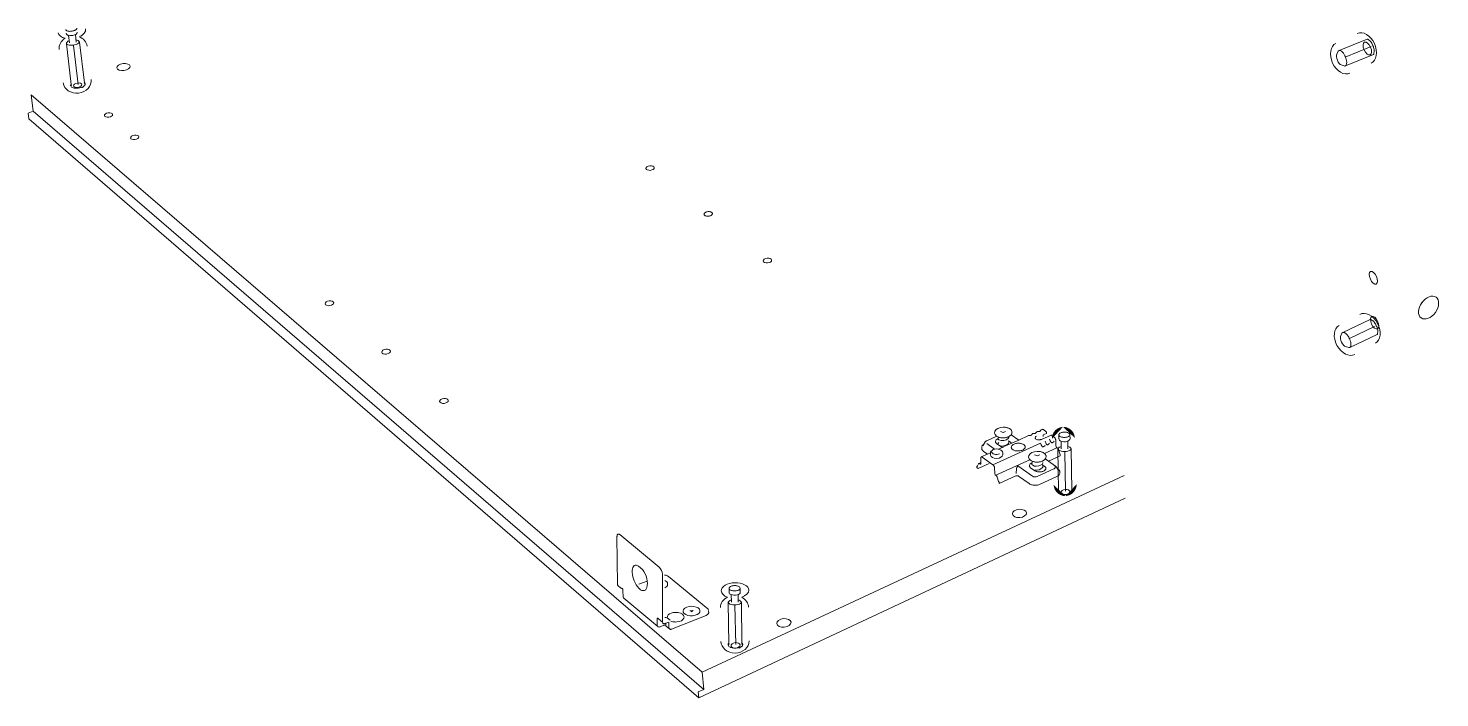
# Model space of a CAD drawing. Header units: metres. Extents: x -0.7 to 8.1, y 0 to 13.3.
# Drawn here: x 0.7556 to 0.8353, y 0.826 to 0.8638 of the extents above; entities that cross this region are included whole.
import ezdxf

# ---------------------------------------------------------------- set-up
doc = ezdxf.new("R2010")
doc.units = ezdxf.units.M
doc.header["$MEASUREMENT"] = 0
for name, color, linetype, lineweight in [('PDF7_Geometry_Num_Penna__1', 255, 'Continuous', 18), ('PDF7_Geometry_Num_Penna__7', 7, 'Continuous', 18), ('PDF7_Solid Fills_Num_Penna__1', 255, 'Continuous', 18)]:
    doc.layers.add(name, color=color, linetype=linetype, lineweight=lineweight)

msp = doc.modelspace()

# ---------------------------------------------------------------- hatches: boundary and pattern name
at = {"layer": 'PDF7_Geometry_Num_Penna__1', "linetype": 'Continuous', "lineweight": 18}
for points in [[(0.8140012490459682, 0.8412700461146677, 0.413997252017642), (0.8133768323793019, 0.8405951822257788)], [(0.8146754073793013, 0.8406449238924455, 0.4138031848703247), (0.8140012490459679, 0.8412700461146686)], [(0.8134770212681903, 0.83799626833689, 0.4142013949391886), (0.8141515323793014, 0.8373714988924458)], [(0.8141515323793014, 0.8373714988924454, 0.4142061012415692), (0.8147755962681905, 0.8380460100035565)]]:
    msp.add_hatch(color=255, dxfattribs=at).paths.add_polyline_path(points)
at = {"layer": 'PDF7_Solid Fills_Num_Penna__1', "linetype": 'Continuous', "lineweight": 18}
msp.add_hatch(color=255, dxfattribs=at).paths.add_polyline_path([(0.7928900037681903, 0.8309039180591121), (0.7930480482126347, 0.8308125486146677), (0.7931658759904125, 0.8309416652813344)])

# ---------------------------------------------------------------- linework, layer by layer
at = {"layer": 'PDF7_Geometry_Num_Penna__7', "color": 7, "linetype": 'Continuous', "lineweight": 18, "flags": 128}
for points in [[(0.7583202157126347, 0.8637661205591121), (0.7583173934904125, 0.8637410733368899), (0.7583082212681903, 0.8637216705591121), (0.7582934046015236, 0.8637026205591122), (0.7582725907126348, 0.8636842761146677), (0.7582471907126348, 0.8636666372257787), (0.7582161462681902, 0.8636500566702232), (0.7581815740459681, 0.8636355927813344), (0.7581438268237458, 0.8636221872257787), (0.7581036101570792, 0.8636112511146676), (0.7580605712681904, 0.863602784448001), (0.7580171796015236, 0.863596434448001), (0.7579730823793014, 0.8635929066702231), (0.7579303962681903, 0.8635918483368898), (0.7578887684904125, 0.8635936122257788), (0.757849962934857, 0.8635985511146675), (0.7578136268237459, 0.8636052538924455), (0.7577811712681902, 0.8636144261146675), (0.757752949045968, 0.8636260677813344), (0.7577300184904124, 0.8636398261146676), (0.7577120268237458, 0.86365534833689), (0.7577000323793014, 0.8636722816702231), (0.7576940351570792, 0.8636899205591121)], [(0.7578562776570792, 0.8633633188924454), (0.757907430434857, 0.8629371633368899)], [(0.7582898415459681, 0.8629826716702232), (0.7582386887681903, 0.8634088272257788)], [(0.8295943796015236, 0.8625095613924455), (0.831182937934857, 0.8631579669480012)], [(0.7578922609904125, 0.8630638105591121), (0.7578516915459681, 0.8630461716702232), (0.7578199415459681, 0.8630285327813343), (0.7577920721015237, 0.8630094827813344), (0.7577680832126348, 0.8629890216702232), (0.7577500915459681, 0.8629667966702231), (0.7577373915459681, 0.8629438661146677), (0.7577306887681903, 0.8629230522257787), (0.7577292776570792, 0.8629008272257788)], [(0.7577303359904125, 0.8628930661146677), (0.7580033859904125, 0.8605904855591121)], [(0.7581265759904126, 0.8627886086146677), (0.7584063287681903, 0.8605900975035565)], [(0.8299276840459681, 0.8621378394480009), (0.8313994729348569, 0.8627386200035566)], [(0.831219767934857, 0.8631491475035564), (0.8313372429348569, 0.8630598947257787)], [(0.8315587873793014, 0.8623183558368899), (0.8315803068237457, 0.86246440583689)], [(0.7557470193237459, 0.8600001472257788), (0.7558644943237459, 0.8590808083368898)], [(0.7934139140459681, 0.826314279170223), (0.7937158918237458, 0.826454331948001), (0.7936372223793013, 0.8274347013924453), (0.7557471251570792, 0.8600003236146677)], [(0.7558646707126347, 0.8590808436146676), (0.7555778623793015, 0.8589654852813343)], [(0.7555778976570792, 0.8589654147257788), (0.7556195254348569, 0.8586620258368899)], [(0.7556195607126347, 0.8586620611146676), (0.7934408662681903, 0.8259884888924455), (0.8175119523793014, 0.8372456277813344)], [(0.7937157859904125, 0.8264544025035565), (0.7558648471015236, 0.8590807025035566)], [(0.8342445551570791, 0.848251341948001), (0.8342692496015236, 0.8482827391702232), (0.8342911218237459, 0.8483148419480009)], [(0.8297983204348569, 0.8466023527813343), (0.8313470148793013, 0.8473403638924454)], [(0.8313844446015237, 0.8473339080591121), (0.8315068584904125, 0.847251358059112)], [(0.8301521565459681, 0.8462502452813343), (0.831587256545968, 0.8469339286146677)], [(0.8302033093237459, 0.8457524405591123), (0.8317520037681904, 0.8464900988924454)], [(0.8104663451570792, 0.8410213025035567), (0.8106176868237458, 0.8409493358368899), (0.8107605618237459, 0.8410213025035567)], [(0.8106248129348569, 0.8412552294480009), (0.8106618546015236, 0.8412552294480009), (0.810702424045968, 0.8412527600035564), (0.8107426407126348, 0.8412502905591122), (0.8107807407126347, 0.8412453516702233), (0.8108188407126348, 0.8412375905591121), (0.8108530601570793, 0.8412277127813342), (0.8108890434904125, 0.8412178350035565), (0.8109214990459681, 0.8412047822257788), (0.8109518379348569, 0.8411920822257787), (0.8109825296015236, 0.84117444333689), (0.8110096934904125, 0.8411568044480009), (0.8110350934904126, 0.8411395183368898), (0.8110576712681903, 0.8411194100035565), (0.8110756629348569, 0.8410968322257788), (0.8110929490459681, 0.8410714322257787), (0.8111049434904125, 0.8410467377813344), (0.8111155268237459, 0.8410209850035565), (0.8111229351570791, 0.8409959377813343), (0.8111257573793014, 0.8409708905591121), (0.8111229351570791, 0.8409437266702232), (0.8111176434904125, 0.8409126822257789), (0.8111084712681903, 0.8408855183368898), (0.8110954184904126, 0.8408580016702232), (0.8110756629348569, 0.8408297794480011), (0.8110527323793014, 0.8408043794480009), (0.8110276851570792, 0.8407786266702233), (0.8110022851570792, 0.840761340559112), (0.810977237934857, 0.8407440544480009), (0.8109468990459681, 0.8407260627813344)], [(0.8095306726570791, 0.8402980022257788), (0.8095116226570792, 0.8402853022257788), (0.8094879865459681, 0.8402651938924455), (0.809465761545968, 0.8402426161146678), (0.8094449476570792, 0.8402200383368899), (0.8094329532126348, 0.8401949911146676), (0.8094202532126347, 0.8401699438924454), (0.8094156671015236, 0.8401424272257787), (0.8094128448793014, 0.8401142050035566), (0.8094156671015236, 0.8400535272257789)], [(0.8095060134904125, 0.8399099113924455), (0.809473557934857, 0.8399356641702231), (0.8094506273793014, 0.8399628280591122), (0.8094305190459681, 0.8399935197257787), (0.8094199357126347, 0.8400231530591121), (0.8094157023793014, 0.840053491948001)], [(0.8095308490459681, 0.8402978258368897), (0.8094807546015236, 0.8402071619480009)], [(0.809694537934857, 0.8404864913924455), (0.8096846601570792, 0.8404815525035566), (0.8096649046015236, 0.8404716747257789), (0.8096423268237458, 0.8404572108368898), (0.809621512934857, 0.8404413358368898), (0.8096066962681903, 0.8404265191702233), (0.8095918796015237, 0.8404092330591122), (0.8095816490459681, 0.8403891247257789), (0.8095308490459681, 0.8402977552813343)], [(0.8102643093237459, 0.8407419025035565), (0.8096945732126347, 0.8404864913924455)], [(0.8101383676570793, 0.8400110175035564), (0.8096945732126347, 0.840326048059112)], [(0.8105890059904125, 0.840119038059112), (0.8105688976570792, 0.8401260936146676), (0.8105512587681902, 0.8401320908368899), (0.8105360893237458, 0.8401391463924454), (0.8105237421015236, 0.8401476130591121), (0.8105082198793014, 0.8401546686146676), (0.810493050434857, 0.8401648991702232), (0.8102542198793014, 0.8403363491702232)], [(0.8103194132126347, 0.84060548333689), (0.810329996545968, 0.8406107750035566)], [(0.8103822782126348, 0.8403961802813343), (0.8103621698793014, 0.8403781886146676), (0.8103494698793015, 0.8403556108368899), (0.8103424143237459, 0.8403330330591121), (0.8103445309904125, 0.8403139830591122)], [(0.8103621346015236, 0.8400162033368899), (0.8106193096015236, 0.840131914448001)], [(0.8106191332126347, 0.8401319497257788), (0.8107627137681903, 0.8401975663924454)], [(0.8107627843237458, 0.8401975663924455), (0.8115032648793014, 0.8405302358368899)], [(0.8109291190459681, 0.8404923122257788), (0.8110420079348569, 0.8404115261146677), (0.8110547079348569, 0.8404009427813344), (0.8110677607126348, 0.8403914177813343), (0.8110755218237459, 0.8403815400035566), (0.8110857523793015, 0.8403709566702233), (0.8110928079348569, 0.8403607261146677), (0.8111005690459681, 0.8403483788924455)], [(0.8110778854348569, 0.8408297088924455), (0.811503335434857, 0.8405302005591121), (0.8120529632126348, 0.8407771450035566)], [(0.8120674623793014, 0.8407818722257788), (0.8121909346015236, 0.8407868111146678)], [(0.812679814045968, 0.84054293583689), (0.8126946307126348, 0.8405446997257788), (0.812714739045968, 0.840547521948001), (0.812735552934857, 0.8405528136146676), (0.8127577779348569, 0.8405573997257787), (0.8127778862681903, 0.8405672775035565)], [(0.8127778509904126, 0.8405674186146675), (0.8127884343237458, 0.8405656547257788)], [(0.8133241273793014, 0.8408118230591122), (0.8133350634904124, 0.8408118230591122), (0.812788257934857, 0.8405655841702233)], [(0.8128786043237459, 0.8407286380591121), (0.8128764876570791, 0.840817538059112)], [(0.8129120123793014, 0.8401596780591122), (0.8129314151570792, 0.8401720252813343), (0.8129543457126347, 0.8401893113924453), (0.8129716318237458, 0.8402104780591121), (0.8129924457126347, 0.8402348197257788)], [(0.8129542398793015, 0.8397765966702232), (0.8136619121015236, 0.8400965661146675)], [(0.8131662593237459, 0.8402750716702232), (0.8131863676570792, 0.8402881244480009), (0.8132092982126348, 0.8403032938924455), (0.8132269371015236, 0.8403258716702232), (0.8132442232126347, 0.8403509188924454)], [(0.8135009748793014, 0.8406935013924454), (0.8133351693237458, 0.8408116819480009)], [(0.8134208590459681, 0.8403891247257789), (0.8134409673793015, 0.8404007663924455), (0.8134610757126348, 0.8404187580591121), (0.8134808312681903, 0.840439571948001), (0.8134981173793014, 0.8404639136146678)], [(0.8135939671015237, 0.8405072700035566), (0.8135918504348569, 0.8405372561146678), (0.8135847948793015, 0.8405672422257787), (0.8135717421015237, 0.8405975811146676), (0.8135590421015236, 0.8406286255591121), (0.8135417559904126, 0.8406529672257789), (0.8135216476570792, 0.8406755450035566), (0.8135008337681904, 0.8406935366702232)], [(0.8136019046015237, 0.8402201441702233), (0.8135941434904126, 0.8405073052813342)], [(0.813662017934857, 0.8400966366702232), (0.8136475540459681, 0.8401089838924455), (0.8136320318237459, 0.8401294450035566), (0.8136193318237458, 0.8401492005591121), (0.8136094540459682, 0.84017495333689), (0.8136045151570792, 0.8401975311146677), (0.8136020457126347, 0.8402201088924455)], [(0.8136899226570793, 0.8400763166702232), (0.8136620532126346, 0.8400967777813344)], [(0.8137478134904126, 0.8399906975035565), (0.8137407579348569, 0.8400111586146677), (0.8137305273793014, 0.8400309141702232), (0.8137178273793014, 0.8400485530591121), (0.8137047746015237, 0.8400633697257787), (0.8136899579348571, 0.8400764225035565)], [(0.813899014045968, 0.840162535559112), (0.8138570334904125, 0.8401487772257787), (0.8138231668237459, 0.8401346661146676), (0.8137935334904125, 0.8401187911146676), (0.8137681334904125, 0.8401007994480011), (0.8137473196015237, 0.8400806911146675), (0.8137321501570791, 0.8400591716702233), (0.8137236834904126, 0.8400394161146677), (0.813719802934857, 0.8400175438924454)], [(0.8143980534904125, 0.8408159858368899), (0.8143924090459681, 0.8407916441702232), (0.814381472934857, 0.8407729469480009), (0.8143645396015236, 0.8407560136146677), (0.8143419618237459, 0.8407397858368898), (0.8143147979348568, 0.8407246163924454), (0.8142819896015238, 0.8407115636146677), (0.814246359045968, 0.8407006275035565), (0.8142075534904125, 0.8406914552813343), (0.8141662784904126, 0.8406847525035565), (0.8141221812681904, 0.8406808719480009), (0.8140787896015237, 0.8406787552813344), (0.8140346923793014, 0.8406801663924455), (0.8139920062681903, 0.8406836941702232), (0.8139507312681902, 0.8406896913924454), (0.8139129840459681, 0.8406981580591122), (0.8138777062681903, 0.8407090941702232), (0.8138459562681903, 0.8407214413924454), (0.8138191451570791, 0.8407359052813342), (0.8137976257126347, 0.840752133059112), (0.813781397934857, 0.8407694191702232), (0.8137715201570792, 0.840787058059112), (0.8137672868237459, 0.8408057552813343)], [(0.8138947807126348, 0.8404638077813343), (0.8139011307126347, 0.8400348300035565)], [(0.8142860112681903, 0.8400401216702231), (0.8142796612681903, 0.8404694522257787)], [(0.8092468982126347, 0.8392097533368899), (0.8093675482126348, 0.8392651394480011), (0.8093597871015237, 0.8395096144480011)], [(0.8092849982126348, 0.8392023802813344), (0.8093121621015236, 0.8391819191702232), (0.8093269787681903, 0.8391745108368899), (0.8093396787681902, 0.8391723941702233), (0.8093527315459681, 0.8391745108368899), (0.8093619037681903, 0.8391850941702231), (0.8093675482126348, 0.8392023802813344), (0.8093675482126348, 0.8392203719480009), (0.8093675482126348, 0.8392651747257788)], [(0.8093597871015237, 0.8395095791702233), (0.8093619037681903, 0.8395349791702232), (0.8093675482126348, 0.8395550875035565), (0.8093777787681903, 0.8395699041702231), (0.8093901259904125, 0.8395801347257787)], [(0.8097453379348569, 0.8397389552813344), (0.8093900907126347, 0.8395802052813344), (0.8094027907126348, 0.8395819691702232), (0.8094154907126347, 0.8395819691702232), (0.8094306601570792, 0.8395777358368899), (0.809445124045968, 0.8395671525035565)], [(0.8101411193237459, 0.8389525077813343), (0.8101382971015236, 0.8389807300035564), (0.8101305359904125, 0.8390107161146676), (0.8101174832126348, 0.839043524448001), (0.8101051359904126, 0.8390735105591121), (0.8100882026570791, 0.8390992633368898), (0.8100677415459681, 0.8391218411146677), (0.8100476332126347, 0.8391398327813342), (0.8094450887681902, 0.8395673994480011)], [(0.809505942934857, 0.8399099466702231), (0.809745479045968, 0.8397388494480009), (0.8099088151570791, 0.8398146966702232)], [(0.8099087446015236, 0.8396758080591121), (0.8099062751570791, 0.8397767025035565)], [(0.8121409459904125, 0.8394093902813342), (0.8102112515459681, 0.838539793059112), (0.8101964348793015, 0.8385524930591121), (0.8101805598793015, 0.8385697791702231), (0.8101682126570792, 0.8385923569480008), (0.8101583348793014, 0.8386181097257788), (0.8101512793237459, 0.8386410402813342), (0.8101484571015236, 0.8386636180591122)], [(0.8106046693237459, 0.8396983858368899), (0.8105990248793015, 0.8397992802813344)], [(0.8122390182126347, 0.8392451722257787), (0.8122488959904125, 0.8392479944480009)], [(0.8125465698793014, 0.8398922725035565), (0.812586786545968, 0.8398922725035565), (0.8126245337681903, 0.8398922725035565), (0.812664750434857, 0.8398873336146676), (0.8127024976570791, 0.8398823947257789), (0.8127398921015236, 0.8398746336146677), (0.812775875434857, 0.8398647558368898), (0.8128111532126348, 0.8398548780591122), (0.8128436087681904, 0.8398421780591121), (0.8128764171015237, 0.8398277141702232), (0.8129035809904125, 0.8398114863924455), (0.8129314504348569, 0.8397942002813342), (0.8129572032126348, 0.8397744447257789), (0.8129794282126347, 0.8397543363924453), (0.8129998893237459, 0.839731053059112), (0.813017175434857, 0.8397060058368898), (0.8130302282126348, 0.8396809586146676), (0.8130401059904125, 0.8396559113924453), (0.8130450448793014, 0.8396305113924454), (0.8130475143237459, 0.8396029947257787), (0.8130475143237459, 0.8395775947257789), (0.8130425754348569, 0.8395476086146677), (0.8130323448793013, 0.8395193863924454), (0.813017175434857, 0.8394918697257787), (0.8129998893237459, 0.8394643530591122), (0.812977311545968, 0.8394368363924455), (0.8129515587681904, 0.8394135530591121), (0.8129265115459682, 0.8393934447257788), (0.8128993476570792, 0.8393761586146675), (0.8128686559904126, 0.8393585197257788), (0.8128383171015237, 0.8393465252813344), (0.8128030393237459, 0.8393302975035566), (0.8127684671015236, 0.8393179502813343), (0.8127303671015237, 0.8393077197257787), (0.8126926198793014, 0.8393006641702232), (0.8126516976570791, 0.8392932558368899), (0.812613950434857, 0.8392879641702231), (0.8125737337681902, 0.839285141948001), (0.8125342226570792, 0.839285141948001), (0.8124936532126348, 0.839285141948001), (0.8124555532126347, 0.8392900808368899), (0.8124178059904125, 0.8392953725035566), (0.8123800587681903, 0.8393006641702232), (0.8123419587681903, 0.8393108947257788), (0.8123070337681904, 0.8393207725035565), (0.8122918643237459, 0.8393257113924454)], [(0.8124007668237458, 0.8397023369480011), (0.8125524612681903, 0.8396307230591121), (0.8126949834904125, 0.8397023369480011)], [(0.8130024646015237, 0.8394694683368898), (0.8131862618237459, 0.8393385877813343)], [(0.8130424343237459, 0.8394415283368899), (0.8130124482126347, 0.8394789227813343)], [(0.8131862618237459, 0.8393385525035565), (0.813589134045968, 0.8390542136146677)], [(0.8131863323793014, 0.8393385172257787), (0.8138509657126347, 0.8396404950035565), (0.8138509657126347, 0.839701525559112)], [(0.8137201557126347, 0.8400090772257788), (0.8137515529348569, 0.8376906216702232)], [(0.8138187571015236, 0.8397438588924455), (0.8137478487681903, 0.8399908033368899)], [(0.8138332562681903, 0.8397338752813344), (0.8138187923793014, 0.8397437530591121)], [(0.8138509657126347, 0.8397014902813343), (0.8138488490459681, 0.8397138375035565), (0.8138414407126348, 0.8397240680591121), (0.8138333268237459, 0.8397339458368899)], [(0.8141033429348569, 0.839864261948001), (0.8141523790459682, 0.8376484647257787)], [(0.7936372223793013, 0.8274347013924453), (0.8174507807126348, 0.8385249763924454)], [(0.8091381015459681, 0.8390436302813344), (0.809143040434857, 0.8390559775035565)], [(0.8091410296015236, 0.8389807652813343), (0.8091382073793014, 0.8390435597257788)], [(0.8092089040459681, 0.8389332108368898), (0.8091411707126347, 0.8389808358368899)], [(0.809180822934857, 0.8390715702813343), (0.8091430757126348, 0.8390560480591122), (0.8091529534904125, 0.8390542841702232)], [(0.8091530593237458, 0.8390542136146677), (0.809168581545968, 0.8390436302813344), (0.8091809287681903, 0.8390714997257788)], [(0.8091758134904126, 0.8390637738924455), (0.8091532357126346, 0.8390542488924454)], [(0.809180822934857, 0.8390715350035566), (0.8092312701570792, 0.8391921850035564)], [(0.8098312393237459, 0.839212116948001), (0.8092089393237459, 0.8389330697257787)], [(0.8092467923793014, 0.8392098591702233), (0.809236209045968, 0.8392024508368898), (0.8092312701570792, 0.8391922202813342)], [(0.8092848571015236, 0.839202274448001), (0.8092689821015236, 0.8392096827813345), (0.8092559293237458, 0.8392121522257788)], [(0.8101483512681903, 0.838663476948001), (0.810140942934857, 0.8389524019480009)], [(0.8102113573793014, 0.8385399341702232), (0.8102392268237458, 0.83851982583689), (0.8102540434904125, 0.8385071258368899), (0.8102667434904126, 0.8384923091702231), (0.8102769740459681, 0.8384746702813343), (0.8102864990459681, 0.8384542091702233), (0.8102942601570792, 0.8384316313924454), (0.8103672851570791, 0.8381846869480009)], [(0.811483332934857, 0.8384999997257788), (0.8114660468237458, 0.8385098775035564), (0.8114431162681902, 0.8385172858368899), (0.8114173634904125, 0.8385197552813344), (0.8113926690459681, 0.8385197552813344), (0.8113676218237458, 0.8385148163924454), (0.8113443384904125, 0.8385070552813343), (0.8104003051570792, 0.8380816052813344)], [(0.8114633657126348, 0.8390716408368899), (0.8114432573793015, 0.83904624083689), (0.8114252657126347, 0.8390208408368898), (0.811410449045968, 0.8389957936146676), (0.8113973962681903, 0.8389732158368899), (0.8113854018237459, 0.8389456991702231), (0.8113804629348569, 0.838933351948001), (0.8113748184904125, 0.8389202991702233), (0.8113603546015237, 0.8386327852813343)], [(0.8127127282126347, 0.8380383547257788), (0.812664750434857, 0.8380185991702233), (0.8126118337681902, 0.838003076948001), (0.8125592698793014, 0.8379907297257787), (0.8125010615459681, 0.8379833213924455), (0.8124428532126348, 0.837980851948001), (0.8123849976570792, 0.837980851948001), (0.8123274948793014, 0.837985438059112), (0.8122717559904126, 0.8379953158368899), (0.8122188393237458, 0.8380083686146677), (0.8121708615459681, 0.8380256547257787), (0.8121257059904126, 0.8380461158368897), (0.8120879587681903, 0.8380711630591121), (0.8114832976570792, 0.8385001408368898)], [(0.8121760473793014, 0.8389707111146677), (0.8124177001570791, 0.8387989083368899), (0.8124505084904124, 0.8387795055591121), (0.8124857862681903, 0.8387618666702232), (0.8125288251570791, 0.8387491666702233), (0.8125739807126348, 0.8387389361146677), (0.812619489045968, 0.8387308222257788), (0.8126646446015237, 0.838728705559112), (0.8127101529348569, 0.838728705559112), (0.8127553084904126, 0.8387336444480009), (0.8127955251570792, 0.8387389361146677), (0.8128336251570792, 0.8387491666702233), (0.8128685501570792, 0.8387586916702232), (0.8129013584904125, 0.838771744448001), (0.8129345196015235, 0.8387865611146675), (0.8129623890459682, 0.8388038472257788), (0.8129846140459681, 0.8388246611146678), (0.8130043696015237, 0.8388444166702234), (0.8130223612681903, 0.8388698166702232), (0.8130347084904126, 0.8388945111146677), (0.813040352934857, 0.8389223805591122), (0.8130378834904125, 0.8389474277813344), (0.8130301223793014, 0.838974944448001), (0.8130146001570792, 0.8390031666702231), (0.8129944918237458, 0.8390257444480009), (0.8129673279348569, 0.8390462055591121), (0.8128533807126348, 0.8391291083368899)], [(0.8138287759904125, 0.8386681336146677), (0.8138259537681903, 0.8386356780591121), (0.8138132537681902, 0.8386032225035565), (0.8137959676570792, 0.8385728836146676), (0.8137702148793015, 0.8385425447257787), (0.8137381121015236, 0.8385118530591121), (0.8136996593237459, 0.8384871586146677), (0.8136548565459681, 0.8384645808368899), (0.8127125871015236, 0.8380384252813344)], [(0.813588992934857, 0.8390541430591121), (0.8136020457126347, 0.8390435597257788), (0.8136140401570792, 0.8390333291702232), (0.8136242707126348, 0.839020981948001), (0.8136348540459681, 0.8390086347257787), (0.8136443790459681, 0.838995581948001)], [(0.8136442732126348, 0.83899575833689), (0.8136975426570792, 0.8389125027813343)], [(0.8137280226570792, 0.8388897838924455), (0.8136976837681904, 0.8389123616702232), (0.8137558921015237, 0.8388195811146676)], [(0.8138257068237458, 0.8387310691702232), (0.8138257068237458, 0.8387511775035565), (0.8138207679348569, 0.8387741080591122), (0.8138108901570792, 0.8387942163924454), (0.8138010123793014, 0.8388143247257788), (0.8137879596015235, 0.838834433059112), (0.8137703207126348, 0.8388545413924455), (0.8137502123793015, 0.8388721802813343), (0.8137279873793014, 0.8388898191702233), (0.813712817934857, 0.8388898191702233)], [(0.8138258479348569, 0.8387309986146676), (0.8138286701570793, 0.8386682041702231)], [(0.8104001993237459, 0.8381418950035566), (0.8103977298793015, 0.8381545950035565), (0.810390321545968, 0.8381669422257788), (0.8103822076570791, 0.8381743505591123), (0.8103673909904126, 0.8381849338924455)], [(0.8104001993237459, 0.8380817816702233), (0.8104001993237459, 0.8381417538924454)], [(0.7915100429348569, 0.832908613059112), (0.7915530818237458, 0.832904026948001), (0.7915954151570792, 0.8328966186146676), (0.7916328096015236, 0.8328853297257788), (0.7916677346015236, 0.8328708658368897), (0.7916998373793014, 0.8328542852813343), (0.791725942934857, 0.8328352352813342)], [(0.7890512876570792, 0.8321711663924454), (0.7890682209904125, 0.8321630525035566), (0.7890907987681903, 0.8321570552813342), (0.7891172571015237, 0.8321581136146676), (0.789127840434857, 0.8321372997257788), (0.7891419515459681, 0.8321143691702232), (0.7891514765459681, 0.8320910858368898), (0.7891581793237459, 0.8320660386146677), (0.7891592376570792, 0.8320406386146677)], [(0.7917260487681903, 0.8328352352813344), (0.7939450209904125, 0.830999026948001)], [(0.7957769607126347, 0.832157408059112), (0.7957713162681903, 0.8321327136146677), (0.7957603801570792, 0.8321143691702232), (0.7957434468237459, 0.8320974358368899), (0.7957208690459681, 0.8320808552813342), (0.7956937051570793, 0.8320660386146677), (0.7956608968237459, 0.8320526330591121), (0.7956252662681903, 0.8320416969480009), (0.7955864607126347, 0.8320325247257788), (0.7955451857126348, 0.8320258219480009), (0.7955010884904126, 0.8320219413924453), (0.7954576968237458, 0.8320201775035565), (0.7954135996015236, 0.8320215886146676), (0.7953709134904124, 0.8320251163924455), (0.7953296384904125, 0.8320311136146675), (0.7952918912681903, 0.8320395802813343), (0.7952566134904124, 0.8320501636146677), (0.7952248634904125, 0.8320628636146675), (0.7951980523793014, 0.8320773275035566), (0.795176532934857, 0.8320932025035566), (0.7951603051570793, 0.8321104886146676), (0.7951504273793014, 0.8321284802813342), (0.7951461940459681, 0.8321471775035566)], [(0.7891717612681902, 0.8316568163924455), (0.7891622362681903, 0.8316652830591121), (0.7891594140459681, 0.8320406386146677)], [(0.7911294662681903, 0.8300017241702231), (0.7892004773793013, 0.831614976948001), (0.7891831912681903, 0.831634026948001), (0.7891719023793013, 0.8316569575035565)], [(0.7952779565459681, 0.8315039930591122), (0.7952359759904125, 0.8314902347257788), (0.7952021093237458, 0.8314761236146676), (0.7951724759904125, 0.8314598958368898), (0.7951470759904126, 0.8314419041702231), (0.7951262621015236, 0.8314221486146676), (0.7951110926570792, 0.8314006291702232), (0.7951026259904125, 0.83138052083689), (0.7950987454348569, 0.8313586486146676)], [(0.7950990982126348, 0.8313505347257788), (0.7951304954348569, 0.8290320791702233)], [(0.7952737232126347, 0.8318052652813344), (0.7952800732126347, 0.8313759347257788)], [(0.7956649537681904, 0.8313812263924454), (0.7956586037681903, 0.831810556948001)], [(0.7918907607126348, 0.8298539102813344), (0.7938624357126348, 0.830630726948001)], [(0.7930908401570792, 0.8306153811146678), (0.7930478012681903, 0.8306118533368899), (0.7930051151570792, 0.8306111477813343), (0.7929624290459681, 0.830613264448001)], [(0.7939448798793014, 0.830999168059112), (0.7939663993237458, 0.830978354170223), (0.7939829798793013, 0.8309522486146677), (0.7939942687681902, 0.830929318059112), (0.793996385434857, 0.8309039180591121)], [(0.7939979023793015, 0.8307781880591121), (0.7939919051570792, 0.8308737908368898)], [(0.7954822501570792, 0.831205543059112), (0.7955312862681903, 0.8289897458368898)], [(0.7910910134904126, 0.8300513600035566), (0.791103007934857, 0.8300326627813344), (0.7911142968237458, 0.8300171405591121), (0.7911294662681903, 0.8300016183368899)], [(0.7911293604348569, 0.8300016536146677), (0.7911491159904126, 0.8299882480591122), (0.7911734576570792, 0.8299822508368899), (0.7912013271015237, 0.8299780175035566), (0.7912316659904125, 0.8299822508368899), (0.7912620048793014, 0.8299907175035565)], [(0.7912620048793014, 0.8299907880591121), (0.791472260434857, 0.8300747491702232)], [(0.7915302218237459, 0.8301747616702232), (0.791501294045968, 0.8301662950035567), (0.7914741301570792, 0.8301648838924455), (0.7914487301570792, 0.8301715866702233), (0.7914293273793014, 0.8301842866702231), (0.7914127468237458, 0.830200514448001), (0.7914039273793014, 0.8302234450035565), (0.7913996940459681, 0.8302513144480009)], [(0.7914720134904125, 0.8300745375035565), (0.7914974134904125, 0.8300837097257787), (0.7915238718237458, 0.8300847680591121), (0.7915482134904126, 0.8300861791702232), (0.7915736134904124, 0.8300801819480009), (0.7915739662681903, 0.8300921763924454), (0.7915722023793014, 0.8301027597257786), (0.7915714968237458, 0.8301934236146675)], [(0.791742770434857, 0.8302584758368898), (0.7915300454348569, 0.8301748675035564)], [(0.7917828107126348, 0.8298690797257787), (0.7916103023793014, 0.8300123075035566), (0.7915937218237459, 0.8300310047257788), (0.791582432934857, 0.8300539352813343), (0.7915736134904124, 0.8300800408368899)], [(0.7917441462681902, 0.8299587558368898), (0.7917427351570792, 0.8302586169480008)], [(0.7917829165459681, 0.8298690091702232), (0.7917663359904125, 0.8298873536146677), (0.791754341545968, 0.829907461948001), (0.7917455221015237, 0.8299307452813344), (0.7917441109904124, 0.8299586147257788)], [(0.7918731571015236, 0.8298467841702232), (0.7918470515459681, 0.8298457258368899), (0.7918220043237458, 0.8298496063924454), (0.7917997793237459, 0.8298552508368898), (0.7917828459904125, 0.8298690091702232)], [(0.7920803787681903, 0.8302629561146676), (0.7920225232126347, 0.8302682477813342), (0.7919671371015237, 0.8302756561146677), (0.7919128093237459, 0.8302911783368899), (0.7918630676570793, 0.830306700559112)], [(0.792198382934857, 0.8302631325035564), (0.7921384107126348, 0.8302599575035565), (0.7920805551570792, 0.8302631325035564)], [(0.7934139846015237, 0.8263143497257787), (0.7934407957126348, 0.825988383059112)]]:
    msp.add_lwpolyline(points, dxfattribs=at)
for points in [[(0.7587466887681903, 0.8606786800035565), (0.7584732859904125, 0.8629847883368899, 0.3141526789307328), (0.7582746721015236, 0.8631096716702253)], [(0.8299971107126347, 0.8616846258368899, 0.1147302983019245), (0.8300246626570792, 0.8618472563924453, 0.0774831735937433), (0.8299551654348571, 0.8621485286146677, 0.07952231298484941), (0.8297933462681903, 0.8624118772257787, 0.1138966659967134), (0.8296607018237474, 0.8625099494480041, 0.3926488944007529), (0.8295492946015236, 0.8624674044480011), (0.8294670973793015, 0.8622970127813343, 0.1164458979931662), (0.829445789601519, 0.8621769625035561, 0.1605319036584542), (0.8296142896178456, 0.8617661470181327, 0.1126792306949251), (0.8297101259904125, 0.8617009947257787), (0.8298879259904125, 0.8616367891702232, 0.1835102655670951), (0.8299502618237458, 0.8616377769480008), (0.8315384673793015, 0.8622858297257788)], [(0.8315730748793014, 0.8625722500035565, 0.04362434385694171), (0.831507810990413, 0.8627825055591123, 0.04435429870835594), (0.8314076221015242, 0.8629775916702235)], [(0.757999505434857, 0.8606278800035564, 0.235206233538196), (0.7579716359904126, 0.8605449772257787), (0.7579737879348569, 0.8605255038924454)], [(0.7580069137681903, 0.860576374448001, 0.3557342684645315), (0.7580305498793055, 0.860558382781298)], [(0.7581166276570792, 0.8604052772257788), (0.7581356776570791, 0.860399985559112), (0.7581755415459681, 0.8603918716702232), (0.7582168165459681, 0.8603862272257788), (0.7582616193237459, 0.8603834050035566), (0.758307480434857, 0.8603830522257787), (0.7583536943237459, 0.8603844633368898), (0.7584009665459681, 0.8603886966702233), (0.7584475332126348, 0.8603950466702232), (0.7584937471015236, 0.8604042188924453), (0.7585381971015237, 0.8604151550035566), (0.7585808832126347, 0.8604282077813343), (0.7586203943237458, 0.8604433772257787), (0.7586574359904125, 0.8604599577813343), (0.7586909498793014, 0.8604783022257788), (0.758720230434857, 0.8604980577813344), (0.7587449248793013, 0.860519224448001), (0.7587653859904125, 0.8605418022257787), (0.758780555434857, 0.8605650855591122), (0.7587890221015235, 0.8605894272257787), (0.758791491545968, 0.8606130633368898), (0.7587890221015235, 0.8606419911146675, 0.2133336832047398), (0.7587424554348605, 0.8607164272257842)], [(0.831770312934857, 0.8465236127813343), (0.8317837184904125, 0.8466703683368899, 0.07697252890997494), (0.83176999543486, 0.8467781066702241, 0.04190297993978923), (0.8316932309904113, 0.8469837055591115, 0.04156260479867799), (0.8315817532126348, 0.8471735000035566)], [(0.8125613512681904, 0.8410034166702234, -0.005034002041952155), (0.8126925846015236, 0.8410136472257788), (0.8127328012681903, 0.8410637416702231), (0.8127705484904125, 0.8410993722257787), (0.8128407512681903, 0.8411290055591121), (0.8128534512681902, 0.8411342972257788), (0.8128686207126348, 0.8411321805591122), (0.8128837901570791, 0.8411268888924454), (0.812899382934857, 0.8411163408368899), (0.8130630718237458, 0.8410006297257787), (0.8130725968237459, 0.8409932213924454), (0.8130778884904126, 0.8409836963924454), (0.813080357934857, 0.8409709963924453), (0.8130803226570792, 0.8409081313924455), (0.8128764171015237, 0.8408174675035566)], [(0.8144013696015237, 0.8406038605591121), (0.8143978418237459, 0.8408155272257787, 0.3148556638172615), (0.8142863640459681, 0.8409428800035564), (0.8142697834904125, 0.8409492300035565), (0.8142338001570791, 0.8409598133368898), (0.8141960529348569, 0.840967574448001), (0.8141568946015237, 0.8409732188924454), (0.8141159723793013, 0.8409760411146677), (0.814075402934857, 0.8409767466702232), (0.8140344807126346, 0.8409742772257787), (0.8139949696015236, 0.8409696911146677), (0.8139561640459682, 0.840962635559112), (0.813919827934857, 0.840953110559112), (0.8138852557126348, 0.8409414688924454), (0.8138535057126348, 0.8409266522257788), (0.8138256362681902, 0.8409090133368899), (0.8138037640459681, 0.8408906688924455), (0.8137871834904125, 0.840870560559112), (0.8137755418237458, 0.840850099448001), (0.813768839045968, 0.8408285800035564), (0.8137674279348569, 0.8408077661146677), (0.8137702501570792, 0.8405946883368898)], [(0.8100476332126348, 0.8391397975035564), (0.8127356234904134, 0.8403509894480015, 0.05799437413152853), (0.8128312262681903, 0.8401619005591121), (0.812849217934857, 0.8401544922257788), (0.8128686207126348, 0.8401520227813343), (0.8128887290459681, 0.8401544922257788), (0.8129120123793014, 0.8401597838924454)], [(0.8104909690459682, 0.8402053275035565, 0.2696904223604052), (0.8109317648793014, 0.8403410763924454), (0.8109448176570792, 0.840368593059112), (0.8109518732126347, 0.8403992847257786), (0.8109518732126347, 0.8404289180591121), (0.8109448176570792, 0.8404574930591121), (0.8109367037681903, 0.840471956948001), (0.8109268259904125, 0.8404867736146676)], [(0.8129895529348569, 0.8404640547257787, 0.03787531052057801), (0.8130832507126347, 0.8402783525035565), (0.8131033590459681, 0.840268121948001), (0.8131231146015236, 0.840264946948001), (0.813143222934857, 0.840268121948001), (0.8131661534904124, 0.8402751775035566)], [(0.8132441173793015, 0.8405775786146678, 0.04554845940513423), (0.8133373212681902, 0.8403913472257788), (0.8133581351570791, 0.8403835861146677), (0.8133778907126347, 0.840381469448001), (0.813397999045968, 0.840381469448001), (0.8134209296015237, 0.8403892305591121)], [(0.8144997946015236, 0.8377012050035566), (0.8144683973793014, 0.8400231883368897, 0.3171223512629194), (0.8142842473793015, 0.840167827225781)], [(0.8135440137681903, 0.839043665559112), (0.8135563609904125, 0.8390316711146676), (0.8135641221015236, 0.8390154433368899), (0.8135690609904126, 0.8390034488924455), (0.8135690609904126, 0.8389911016702232), (0.8135690609904126, 0.8389752266702232), (0.8135641221015236, 0.838962879448001), (0.8135563609904125, 0.8389505322257789), (0.8135468359904126, 0.8389353627813343), (0.8135313137681903, 0.8389251322257787), (0.8135133221015236, 0.8389124322257787), (0.8134932137681903, 0.838902554448001), (0.812550979601523, 0.838474493892447, -0.2230867947434229), (0.812278987934857, 0.8384893105591122), (0.8114633657126348, 0.8390713938924453)], [(0.812420734045968, 0.8388367613924455, 0.2660232982355869), (0.8128534512681902, 0.8389733569480011), (0.812866504045968, 0.8390033430591121), (0.8128742651570792, 0.8390333291702232), (0.8128714429348569, 0.839063668059112), (0.8128636818237458, 0.8390911847257787), (0.8128583901570792, 0.8391063541702233), (0.812849217934857, 0.8391218763924453)], [(0.8137515529348569, 0.837728721670223, 0.2343857699545238), (0.8137152168237458, 0.8376486411146677), (0.8137154284904125, 0.8376293441702232)], [(0.8138446862681903, 0.8374948300035566), (0.8138630307126348, 0.8374874216702232), (0.8139018362681902, 0.8374754272257788), (0.8139424057126347, 0.8374655494480009), (0.813986502934857, 0.8374581411146677), (0.8140323640459681, 0.837452849448001), (0.8140782251570793, 0.8374493216702232), (0.8141262029348569, 0.8374486161146676), (0.8141731223793014, 0.8374503800035565), (0.814220041823746, 0.8374546133368899), (0.8142651973793014, 0.837460610559112), (0.8143089418237458, 0.8374690772257788), (0.8143495112681902, 0.8374803661146677), (0.8143883168237459, 0.8374927133368899), (0.8144232418237458, 0.8375075300035565), (0.814454639045968, 0.8375244633368898), (0.8144814501570791, 0.8375428077813343), (0.814504027934857, 0.8375629161146676), (0.8145220196015236, 0.8375847883368899), (0.8145329557126348, 0.8376077188924453), (0.8145378946015236, 0.8376310022257787), (0.8145386001570791, 0.8376599300035565, 0.2177278855107972), (0.8144997946015228, 0.8377389522257778)], [(0.7910910487681903, 0.8300513600035566), (0.7910878737681903, 0.8304291850035564), (0.7910885793237459, 0.8304492933368898), (0.7910949293237458, 0.8304641100035566), (0.7911026904348569, 0.8304736350035565), (0.7911153904348569, 0.8304789266702232), (0.7911309126570791, 0.83047469333689), (0.7911454471015236, 0.8304673202813343), (0.7911719054348569, 0.8304422730591121), (0.7913997998793013, 0.8302514202813344), (0.7913821609904126, 0.8329544036146678, 0.1979281271789124), (0.7912079240459681, 0.8333531836146676), (0.7889875759904125, 0.8351910852813342), (0.7889657037681903, 0.8352076658368898), (0.7889434787681903, 0.8352189547257787), (0.7889212537681903, 0.8352245991702231), (0.788901145434857, 0.8352281269480009), (0.7888830832126347, 0.8352235055591121), (0.7888643859904125, 0.8352118638924454), (0.7888488637681903, 0.835194930559112), (0.7888361637681903, 0.8351730583368899), (0.788826991545968, 0.8351448361146676), (0.7888227582126347, 0.8351130861146676), (0.7888212412681903, 0.8350779141702233), (0.7888476996015237, 0.832384279448001), (0.7888508746015237, 0.8323567627813343), (0.7888625162681903, 0.8323338322257788), (0.7888771212681903, 0.8323178866702232), (0.7890464546015236, 0.8321743061146677)], [(0.7900541643237459, 0.8323899591702232), (0.7905177143237458, 0.8325734036146677, -0.1968211789141675), (0.7904555196015236, 0.832092638059112), (0.7904481112681903, 0.8320848769480009, -0.4253825707806638), (0.7901143129348556, 0.8321208602813333)], [(0.7957803121015236, 0.8319449652813342), (0.7957767843237459, 0.8321569847257788, 0.3163764875811432), (0.795665306545968, 0.8322839847257787), (0.7956487259904125, 0.8322903347257787), (0.7956127426570792, 0.8323009180591121), (0.795574995434857, 0.8323090319480009), (0.7955358371015236, 0.8323146763924453), (0.7954949148793014, 0.8323174986146676), (0.7954543454348569, 0.8323178513924454), (0.7954134232126348, 0.8323153819480009), (0.7953739121015236, 0.8323111486146677), (0.7953351065459681, 0.8323037402813342), (0.795298770434857, 0.8322945680591121), (0.7952641982126347, 0.8322829263924454), (0.7952324482126347, 0.8322681097257787), (0.7952045787681903, 0.832250118059112), (0.7951827065459681, 0.8322317736146677), (0.7951661259904126, 0.832212018059112), (0.7951544843237459, 0.8321912041702233), (0.7951477815459681, 0.8321696847257787), (0.795146370434857, 0.8321492236146677), (0.7951491926570792, 0.8319361458368898)], [(0.7958787371015236, 0.8290426625035566), (0.7958473398793013, 0.831364293059112, 0.3159394541715806), (0.7956631898793016, 0.8315092847257817)], [(0.791871040434857, 0.8307559277813342, 0.3586276792259968), (0.7916599382126348, 0.8305009047257788), (0.7918331521015236, 0.8303576769480009)], [(0.7951304954348569, 0.8290698263924455, 0.2340420893374461), (0.7950941593237458, 0.8289900986146677), (0.7950943357126347, 0.8289707663924455)], [(0.7952236287681903, 0.8288359347257787), (0.7952419732126347, 0.8288288791702232), (0.7952807787681903, 0.828816531948001), (0.7953213482126348, 0.8288066541702231), (0.795365445434857, 0.8287992458368899), (0.7954113065459681, 0.828794306948001), (0.7954571676570791, 0.8287907791702231), (0.795505145434857, 0.8287900736146675), (0.7955520648793014, 0.8287918375035566), (0.7955989843237458, 0.8287957180591121), (0.7956441398793014, 0.8288020680591122), (0.7956878843237459, 0.828810181948001), (0.7957284537681902, 0.8288214708368898), (0.7957672593237458, 0.8288341708368898), (0.7958021843237458, 0.8288486347257787), (0.7958335815459681, 0.828865568059112), (0.7958603926570792, 0.8288839125035565), (0.795882970434857, 0.8289043736146677), (0.7959009621015236, 0.8289258930591121), (0.7959118982126347, 0.8289491763924455), (0.7959168371015236, 0.8289721069480009), (0.7959175426570791, 0.8290013875035565, 0.2191162374779245), (0.795878737101525, 0.8290800569480028)]]:
    msp.add_lwpolyline(points, format="xyb", dxfattribs=at)
for points in [[(0.7937743471015236, 0.853204341948001), (0.7938011582126347, 0.8531870558368899), (0.793830791545968, 0.8531754141702232), (0.7938678332126347, 0.8531648308368899), (0.7939041693237459, 0.8531581280591122), (0.7939457971015236, 0.8531581280591122), (0.7939853082126347, 0.8531581280591122), (0.7940269359904125, 0.8531648308368899), (0.7940660943237459, 0.8531754141702232), (0.7941031359904126, 0.8531870558368899), (0.7941345332126347, 0.853204341948001), (0.7941616971015236, 0.8532216280591121), (0.7941835693237459, 0.8532435002813342), (0.7941983859904126, 0.8532653725035565), (0.7942082637681903, 0.8532879502813342), (0.7942082637681903, 0.8533129975035566), (0.7942033248793013, 0.853334516948001), (0.794191330434857, 0.8533535669480009), (0.7941715748793015, 0.8533736752813343), (0.7941447637681903, 0.8533909613924454), (0.7941151304348569, 0.8534029558368899), (0.7940780887681902, 0.8534128336146677), (0.7940417526570792, 0.8534205947257787), (0.7939997721015236, 0.8534227113924454), (0.7939606137681903, 0.8534205947257787), (0.7939189859904124, 0.8534128336146677), (0.7938798276570792, 0.8534057780591121), (0.7938427859904125, 0.8533909613924454), (0.7938110359904125, 0.8533761447257788), (0.7937838721015237, 0.853356741948001), (0.7937619998793014, 0.853334516948001), (0.7937475359904126, 0.8533129975035566), (0.7937376582126346, 0.8532907725035564), (0.7937376582126346, 0.8532685475035566), (0.7937422443237458, 0.8532435002813342), (0.7937545915459681, 0.8532240975035565)], [(0.811717965434857, 0.8399629691702232), (0.8116724571015236, 0.8399456830591121), (0.811624126545968, 0.839932983059112), (0.8115715626570792, 0.8399199302813343), (0.8115436932126348, 0.8399181663924454), (0.8115161765459681, 0.8399149913924455), (0.811460790434857, 0.8399128747257788), (0.8114075209904126, 0.8399149913924455), (0.8113549571015236, 0.8399199302813343), (0.8113066265459681, 0.8399301608368899), (0.8112642932126347, 0.8399432136146676), (0.8112265459904124, 0.8399583830591122), (0.8111937376570791, 0.8399760219480009), (0.8111633987681902, 0.8399933080591121), (0.8111408209904125, 0.8400134163924453), (0.8111178904348569, 0.8400359941702232), (0.8111027209904125, 0.840058571948001), (0.8110928432126348, 0.8400843247257787), (0.8110857876570792, 0.8401118413924453), (0.8110882571015237, 0.8401421802813342), (0.8110956654348569, 0.8401718136146676), (0.8111104821015237, 0.8402000358368897), (0.8111207126570792, 0.8402148525035565), (0.8111334126570792, 0.8402296691702232), (0.8111485821015236, 0.8402423691702232), (0.8111633987681902, 0.8402554219480011), (0.8111986765459681, 0.8402801163924455), (0.8112392459904125, 0.8403009302813342), (0.8112844015459681, 0.8403182163924453), (0.8113316737681904, 0.8403330330591121), (0.8113852959904125, 0.8403432636146677), (0.8114103432126347, 0.84034608583689), (0.8114403293237459, 0.8403485552813343), (0.8114932459904125, 0.8403510247257787), (0.8115493376570793, 0.8403485552813343), (0.8115994321015236, 0.8403432636146677), (0.811649526545968, 0.8403330330591121), (0.811689390434857, 0.8403206858368898), (0.8117274904348569, 0.8403055163924454), (0.8117610043237459, 0.8402906997257789), (0.8117902848793015, 0.8402702386146677), (0.8118153321015237, 0.8402508358368899), (0.8118361459904125, 0.8402275525035564), (0.8118513154348569, 0.8402053275035565), (0.811864015434857, 0.840179221948001), (0.8118693071015236, 0.8401520580591121), (0.8118693071015236, 0.8401213663924455), (0.8118611932126347, 0.8400917330591121), (0.8118460237681903, 0.8400635108368899), (0.8118361459904125, 0.8400486941702231), (0.8118209765459681, 0.8400338775035565), (0.8118082765459681, 0.8400215302813344), (0.8117931071015236, 0.8400084775035566), (0.8117581821015236, 0.8399830775035565)]]:
    msp.add_lwpolyline(points, close=True, dxfattribs=at)
for points in [[(0.8296818684904124, 0.8463792913924455, 0.1180209725132028), (0.8296689568237459, 0.8462621338924455, 0.1603413974079907), (0.8298575871015238, 0.8458664936146677, 0.1139213562147905), (0.8299598926570791, 0.8458017236146675), (0.8301411146015237, 0.8457477838924455, 0.4078640376913205), (0.830247406545968, 0.8458017236146678, 0.1134711537641573), (0.8302656451570793, 0.8459656947257786, 0.07781978971206009), (0.8301788618237458, 0.8462623808368898, 0.08025136573443943), (0.8300024376570792, 0.8465163808368897, 0.115101054341826), (0.8298641487681896, 0.8466066919479989, 0.3925855503879363), (0.8297559518237458, 0.8465575147257788)], [(0.8109245329348569, 0.8406356105591122), (0.810934057934857, 0.8406581883368899), (0.8109421718237458, 0.8406811188924456), (0.8109446412681903, 0.8407033438924454), (0.8109421012681903, 0.8407238050035566), (0.8109159957126347, 0.8407107522257788), (0.8108817762681902, 0.8406987577813344), (0.8108461457126348, 0.8406857050035565), (0.8108080457126348, 0.840675474448001), (0.8107706512681904, 0.840669124448001), (0.8107329040459681, 0.8406606577813344), (0.8106926873793014, 0.8406560716702232), (0.8106521179348569, 0.8406528966702232), (0.8106119012681903, 0.8406528966702232), (0.8105738012681902, 0.8406528966702232), (0.8105332318237458, 0.8406560716702232), (0.8104954846015237, 0.8406606577813344), (0.8104580901570791, 0.840669124448001), (0.8104231651570792, 0.840675474448001), (0.8103871818237458, 0.8406857050035565), (0.810372717934857, 0.8406917022257787, 0.5445525098464329), (0.810377762657074, 0.8405448408368812, 0.3413127405761244)]]:
    msp.add_lwpolyline(points, format="xyb", close=True, dxfattribs=at)
at = {"layer": 'PDF7_Geometry_Num_Penna__7', "color": 7, "linetype": 'Continuous', "lineweight": 18}
for centre, radius, start, end in [((0.758598421578846, 0.8601951112873172), 0.0002381284167538578, 71.93791756099395, 86.49348670030551), ((0.8143027263035464, 0.8372399446528457), 0.0002337645019080403, 65.61144325925571, 80.47793063843794), ((0.7894877167593419, 0.8325341510696771), 0.001030802368858774, 2.162705382883433, 66.14136953843936), ((0.791472360319825, 0.8323968649066299), 0.0002087102840973021, 282.1002366795253, 78.39454245211658), ((0.7956715946812682, 0.8285483590317193), 0.0002680561474560639, 66.56673296756311, 79.52264093658366)]:
    msp.add_arc(centre, radius, start, end, dxfattribs=at)
for centre, major_axis, ratio, start_param, end_param in [((0.7580294501288651, 0.8635099818975076), (0.0003174209642217152, 3.469627104213392e-05), 0.4911632248476724, 4.028721145812363, 6.344536390741247), ((0.7580981739140239, 0.8629623732052956), (0.000364748055467934, 4.325372475055823e-05), 0.4217085761212551, 3.071335378793253, 6.284976925590718), ((0.8106199931935232, 0.8409551375672419), (0.0004826069774481745, 1.834512907317177e-05), 0.6211605528732802, 1.537423004655841, 4.15120886024747), ((0.8107067224441827, 0.8404567820890618), (0.0005244371516116564, 8.020423086563255e-06), 0.4341444557235097, 2.395406293363939, 3.664076632631167), ((0.8126473607859299, 0.8406586718747877), (0.0002170647491920308, 5.209495197444626e-07), 0.5654283646345273, 2.217199326320036, 5.417557176088577), ((0.8140932696159141, 0.8400398355712074), (0.0003671976883999895, 4.671438855519129e-06), 0.4204471659800875, 3.074543383776706, 6.289737114954077), ((0.8140905071627209, 0.8405834487659479), (0.0003110834572940258, 8.463554409088303e-06), 0.4771523959337585, 3.961292601862071, 6.356682392532193), ((0.8102525542342695, 0.8397983325531124), (0.000346736022465155, 1.431456986866753e-05), 0.6547013616001865, 6.223912962157269, 9.457519030914266), ((0.810256687804417, 0.8396917528511165), (0.0003480252852712253, 1.417035656603449e-05), 0.572508006194526, 3.150500370919642, 6.245397468605243), ((0.810256003415598, 0.8398668077041384), (0.0002735321762754594, 1.117717564647069e-05), 0.5394302523555021, 3.111318291290623, 5.314042609797826), ((0.8125577763638827, 0.8395874693450397), (0.0005007875511842119, 9.6098296437086e-06), 0.6090539290702333, 1.581770026828431, 4.140628033059749), ((0.8124726125991295, 0.839097885318781), (0.0003677302140311367, 1.608814132070258e-05), 0.5425520466253873, 2.234868151282346, 3.750388858983227), ((0.7900947471597549, 0.8327595610875052), (-0.0002605090912097818, 0.0007080942621434659), 0.4501760330505433, 6.077711086790339, 8.787065124097602), ((0.7954722407386525, 0.8313819764719536), (0.0003673253841194324, 4.769829062389874e-06), 0.4234559738667037, 3.081282325106432, 6.282184934913782), ((0.795464983853365, 0.8319285405667882), (0.0003154260377162821, 4.840055174759606e-06), 0.4832000767930657, 3.997749078428189, 6.352344438527021), ((0.7921364222060178, 0.8305325253234154), (0.0004777646648284061, 7.507739541390283e-06), 0.5696258947269597, 4.833704727476237, 8.433715850889023), ((0.7930204517596446, 0.8308817294702224), (0.0004725355756644012, 6.971280036682792e-06), 0.5710010719114527, 2.150536223530042, 4.581029781407802), ((0.7930298632485869, 0.8308834248074828), (0.0004732782818026582, 4.209647061714783e-06), 0.5719976552650984, 4.83620123778259, 8.459820568370949)]:
    msp.add_ellipse(centre, major_axis=major_axis, ratio=ratio, start_param=start_param, end_param=end_param, dxfattribs=at)
for centre, major_axis, ratio in [((0.831189339233881, 0.8626227481419363), (-0.0001563755801888833, 0.000360269129092039), 0.5004732623513409), ((0.7609578100275586, 0.861576416093353), (0.000370140954528808, 4.775688209468497e-05), 0.5254950606576798), ((0.7583695277308887, 0.8605532857045096), (0.0002329216823360181, 3.049632116980394e-05), 0.522458895620236), ((0.7601093416622943, 0.858869915933589), (0.0002335505836909002, 3.170696179355392e-05), 0.5268695326580252), ((0.7615891026370398, 0.8576091409214787), (0.000234685927106959, 3.127204363750913e-05), 0.5295243114796655), ((0.790690473612496, 0.8558764881817625), (0.0002343678637366508, 2.380925310696557e-05), 0.5469449453522), ((0.7973161849281029, 0.850655417545391), (0.0002363517841668106, 2.087657587290793e-05), 0.5688288304038747), ((0.83153123893835, 0.84968605712904), (-0.00015645568897249, 0.0003521301926213693), 0.4914784251932139), ((0.7725851154155258, 0.8482468562237406), (0.0002412057739592521, 2.95545645069284e-05), 0.5544288852849871), ((0.8346476870692148, 0.8480081039414349), (0.000419537629641864, 0.0005865770160262685), 0.6514602090229847), ((0.8315980299083733, 0.8471526924523813), (-0.0001604585697532191, 0.0003498105629794468), 0.4894887027499726), ((0.7757871615271922, 0.8455180731407822), (0.0002429728402332243, 2.981683625669084e-05), 0.56128255786008), ((0.7790516256275841, 0.8427388809705508), (0.0002459001245060932, 2.707097289633698e-05), 0.5677292071078712), ((0.8141436841848261, 0.8375977498828959), (0.0002479886160017264, 1.516162752324135e-05), 0.5925464939178333), ((0.8115458549699083, 0.8363913313877518), (0.0003987555444340263, 2.938757981130191e-05), 0.5887130914920207), ((0.7982443571270442, 0.8302099402614777), (0.0004055521912179616, 4.035292383708367e-05), 0.602428929911206), ((0.7955170853539604, 0.828944157817275), (0.000256357013408981, 2.572627794827919e-05), 0.5966046891002991)]:
    msp.add_ellipse(centre, major_axis=major_axis, ratio=ratio, dxfattribs=at)
for points in [[(0.757275111545968, 0.8635134963924455), (0.7572955726570791, 0.8633646241702233), (0.7574455032126347, 0.8632517352813344), (0.7576568171015239, 0.8632005825035566)], [(0.7576568171015237, 0.8632005825035566), (0.7574310393237459, 0.8630566491702232), (0.7572934559904128, 0.8628220519480011), (0.7573230893237461, 0.8625722852813348)], [(0.7577197526570791, 0.8634804411146676), (0.7577324526570791, 0.8634208216702233), (0.757774080434857, 0.8633827216702231), (0.7578421665459679, 0.863367199448001)], [(0.7584572698793014, 0.8632831325035566), (0.7586922198793016, 0.8633896713924455), (0.7588417976570793, 0.863556888059112), (0.758818514323746, 0.863724810281334)], [(0.758899300434857, 0.8627620797257787), (0.7588707254348569, 0.8630019686146678), (0.7586953948793016, 0.86319211583689), (0.7584572698793017, 0.8632831325035567)], [(0.8315853162681903, 0.8629029791702231), (0.8313680051570791, 0.8633679402813342), (0.8309323246015237, 0.8636233513924455), (0.830612707934857, 0.8634734208368894)], [(0.8312225196015237, 0.8631465722257787), (0.8312080557126348, 0.8631585666702232), (0.8311935918237461, 0.8631624472257786), (0.8311830084904123, 0.8631578611146674)], [(0.8294146746015236, 0.8629121513924455), (0.8290950579348569, 0.8627625736146676), (0.8290125079348569, 0.8622644513924452), (0.8292298190459679, 0.8617998430591121)], [(0.831338971545968, 0.8630586952813343), (0.8313396771015237, 0.8630586952813343), (0.8313364188219873, 0.8630597536146675), (0.8313372076570792, 0.8630597536146675)], [(0.8314076926570793, 0.8629777327813344), (0.8313868787681903, 0.8630101883368898), (0.831363595434857, 0.8630377050035567), (0.8313389009904127, 0.8630585188924454)], [(0.8314008134904124, 0.8617906708368899), (0.8317204301570792, 0.8619402486146678), (0.8318029801570791, 0.8624383708368899), (0.8315853162681907, 0.862902979170223)], [(0.8315806596015237, 0.8624670163924454), (0.8315838346015236, 0.8624984136146676), (0.831581365157079, 0.8625347497257786), (0.8315732512681898, 0.8625721441702229)], [(0.8315803068237457, 0.8624642647257788), (0.8315813651570791, 0.8624642647257788), (0.8315792050614834, 0.862467086948001), (0.8315806596015237, 0.862467086948001)], [(0.829229819045968, 0.8617998430591121), (0.8294474829348569, 0.8613352347257787), (0.8298831634904126, 0.8610798236146675), (0.8302027801570789, 0.8612294013924455)], [(0.8299501559904126, 0.8616378122257786), (0.8299713226570792, 0.8616462788924454), (0.8299886087681903, 0.8616632122257788), (0.8299963698793013, 0.8616840261146675)], [(0.8315386084904125, 0.8622859708368898), (0.8315498973793015, 0.8622905569480008), (0.8315573057126345, 0.8623039625035566), (0.8315590696015238, 0.862322306948001)], [(0.7584195226570792, 0.86010919083689), (0.7588548504348569, 0.860161401948001), (0.7591712921015238, 0.8605028908368898), (0.7591271948793015, 0.8608718963924458)], [(0.7575513365459681, 0.8606821019480011), (0.7575954337681904, 0.8603134491702231), (0.7579838421015237, 0.8600569797257787), (0.7584195226570793, 0.86010919083689)], [(0.7579751637681903, 0.8605231050035566), (0.7579952721015235, 0.8604592522257788), (0.7580397221015235, 0.8604264438924455), (0.7581166276570792, 0.8604052772257788)], [(0.7580033859904125, 0.8605904855591121), (0.758008375021591, 0.8605904855591121), (0.758001777246213, 0.8605763744480008), (0.7580069137681906, 0.8605763744480008)], [(0.7587279915459682, 0.8606416383368899), (0.7587382221015238, 0.8606426966702232), (0.758745630434857, 0.8606504577813344), (0.7587470415459683, 0.8606606883368902)], [(0.7587473943237458, 0.8606645688924455), (0.7587519939832207, 0.8606645688924455), (0.7587423251480695, 0.8606786800035569), (0.7587466887681901, 0.8606786800035569)], [(0.8317633984904126, 0.8471089416702232), (0.8315199818237458, 0.8475604972257786), (0.8310705429348569, 0.8477905083368898), (0.8307597457126346, 0.8476225861146679)], [(0.8313873726570791, 0.8473315091702233), (0.8313725559904125, 0.8473424452813343), (0.8313577393237459, 0.8473456202813344), (0.8313471559904126, 0.8473403286146677)], [(0.8315086576570792, 0.8472501938924455), (0.8315093632126348, 0.8472501938924455), (0.8315061049330977, 0.8472512522257788), (0.83150689376819, 0.8472512522257788)], [(0.8315818590459682, 0.8471735352813343), (0.8315592812681902, 0.847204226948001), (0.831534234045968, 0.84723139083689), (0.8315084812681901, 0.8472500880591124)], [(0.829595579045968, 0.8469942888924454), (0.8292851346015235, 0.8468263666702232), (0.8292311596015235, 0.8463243638924455), (0.8294745762681903, 0.8458728083368899)], [(0.8316427484904125, 0.8459878138924454), (0.8319535457126347, 0.846155030559112), (0.8320071679348569, 0.8466577388924456), (0.8317633984904125, 0.8471089416702233)], [(0.831752039045968, 0.8464902047257787), (0.8317629751570793, 0.8464954963924454), (0.8317693251570791, 0.846508901948001), (0.8317703834904121, 0.8465272463924456)], [(0.8317835773793014, 0.8466704036146677), (0.8317842829348567, 0.8466704036146677), (0.8317824617980157, 0.846672873059112), (0.8317835773793014, 0.846672873059112)], [(0.8294745762681903, 0.8458728083368899), (0.8297186984904125, 0.8454216055591119), (0.8301681373793013, 0.8451912416702231), (0.8304785818237455, 0.8453591638924455)], [(0.8121909346015236, 0.8407868111146678), (0.8121909346015236, 0.8407868111146678), (0.8122540818237457, 0.8408824138924454), (0.8123069984904124, 0.8408901750035562)], [(0.8123069984904125, 0.8408901750035566), (0.8123599151570793, 0.8408979361146677), (0.812437879045968, 0.8408979361146678), (0.8124378790459681, 0.8408979361146678)], [(0.8124378790459681, 0.8408979361146677), (0.8124378790459681, 0.8408979361146677), (0.8125137262681903, 0.8409988305591122), (0.8125613512681905, 0.8410034166702235)], [(0.8137709557126348, 0.8405946883368898), (0.8137773057126348, 0.840534010559112), (0.8138150529348568, 0.8404916772257789), (0.8138810223793014, 0.8404690994480011)], [(0.812285020434857, 0.8392603416702232), (0.812285020434857, 0.8392603416702232), (0.8121894176570793, 0.8391707361146677), (0.8122970148793015, 0.8391044138924455)], [(0.8127778509904126, 0.8391231111146675), (0.8128455843237458, 0.8391661500035564), (0.8128681621015236, 0.839220830559112), (0.812871337101524, 0.8392695138924453)], [(0.8122970148793014, 0.8391044138924454), (0.8124053176570792, 0.8390377388924456), (0.8126109871015239, 0.8390169250035567), (0.8127778509904129, 0.8391231111146674)], [(0.8137515529348569, 0.8376906216702232), (0.8137561525943318, 0.8376906216702232), (0.8137486805703452, 0.8376765105591123), (0.8137536696015234, 0.8376765105591123)], [(0.8137543751570792, 0.8376729827813343), (0.8137644771752739, 0.8376729827813343), (0.8137649521928167, 0.8376560494480008), (0.8137748362681904, 0.8376560494480008)], [(0.8144779223793014, 0.8376659272257788), (0.814488152934857, 0.8376659272257788), (0.8144959140459681, 0.8376729827813344), (0.8144983834904124, 0.8376832133368902)], [(0.8144990890459681, 0.8376870938924454), (0.8145037291131836, 0.8376870938924454), (0.8144948055703456, 0.8377012050035563), (0.8144997946015237, 0.8377012050035563)], [(0.8137162751570791, 0.8376267688924455), (0.8137300334904126, 0.8375615050035564), (0.8137706029348571, 0.8375237577813341), (0.8138446862681904, 0.8374948300035563)], [(0.7954762176570792, 0.8324804113924454), (0.7950461815459681, 0.8324670058368899), (0.7947032815459681, 0.8322588669480012), (0.7947113954348571, 0.8320150975035567)], [(0.7962682037681903, 0.8320644863924455), (0.796260795434857, 0.8323079030591121), (0.7959051954348568, 0.8324941697257789), (0.7954762176570791, 0.8324804113924459)], [(0.7950578232126347, 0.8316640836146677), (0.7948182871015236, 0.8315448447257787), (0.7946570676570793, 0.8313257697257789), (0.7946605954348568, 0.8310742391702232)], [(0.794711395434857, 0.8320150975035565), (0.7947156287681901, 0.831865166948001), (0.7948532121015235, 0.8317371086146677), (0.7950578232126346, 0.8316640836146676)], [(0.7951498982126347, 0.831935793059112), (0.7951562482126348, 0.8318754680591122), (0.7951939954348569, 0.8318327819480011), (0.7952599648793013, 0.8318102041702231)], [(0.7958628621015237, 0.8316626725035565), (0.7961076898793015, 0.831744516948001), (0.7962734954348568, 0.8318951530591119), (0.7962682037681902, 0.8320644863924451)], [(0.796248095434857, 0.8310982280591122), (0.7962445676570791, 0.8313398808368897), (0.7960900509904125, 0.8315473141702232), (0.7958628621015237, 0.8316626725035567)], [(0.7915272937681903, 0.8305125463924454), (0.7915272937681903, 0.8305125463924454), (0.7916010243237459, 0.8305432380591122), (0.7916599382126348, 0.8305009047257788)], [(0.7938624357126348, 0.830630726948001), (0.7938624357126348, 0.830630726948001), (0.793998607934857, 0.8307072797257787), (0.7939979023793016, 0.830778188059112)], [(0.7917828107126348, 0.8298690797257787), (0.7917828107126348, 0.8298690797257787), (0.791841371823746, 0.8298345075035566), (0.791890760712635, 0.8298539102813345)], [(0.7946902287681903, 0.8291702975035565), (0.7946958732126349, 0.8287988225035565), (0.7950553537681904, 0.8285031947257787), (0.7954938565459684, 0.8285102502813345)], [(0.7950952176570792, 0.8289678736146676), (0.7951089759904126, 0.8289026097257788), (0.795149545434857, 0.8288652152813344), (0.7952236287681901, 0.8288359347257784)], [(0.7951304954348569, 0.8290320791702233), (0.7951354469069227, 0.8290320791702233), (0.7951279720343083, 0.8290179680591121), (0.7951326121015236, 0.8290179680591121)], [(0.7951333176570792, 0.8290140875035565), (0.7951430750082964, 0.8290140875035565), (0.795143894692817, 0.8289975069480012), (0.7951537787681904, 0.8289975069480012)], [(0.795493856545968, 0.8285102502813343), (0.7959323593237457, 0.8285169530591121), (0.7962826676570792, 0.8288231641702232), (0.7962777287681905, 0.829194639170223)], [(0.7958568648793014, 0.8290073847257787), (0.7958670954348569, 0.8290073847257787), (0.7958671442101314, 0.8290243180591125), (0.7958773259904128, 0.8290243180591125)], [(0.795878031545968, 0.8290281986146677), (0.7958826716131835, 0.8290281986146677), (0.7958737480703453, 0.8290426625035563), (0.7958787371015236, 0.8290426625035563)]]:
    msp.add_open_spline(points, degree=3, dxfattribs=at)

doc.saveas('drawing.dxf')
